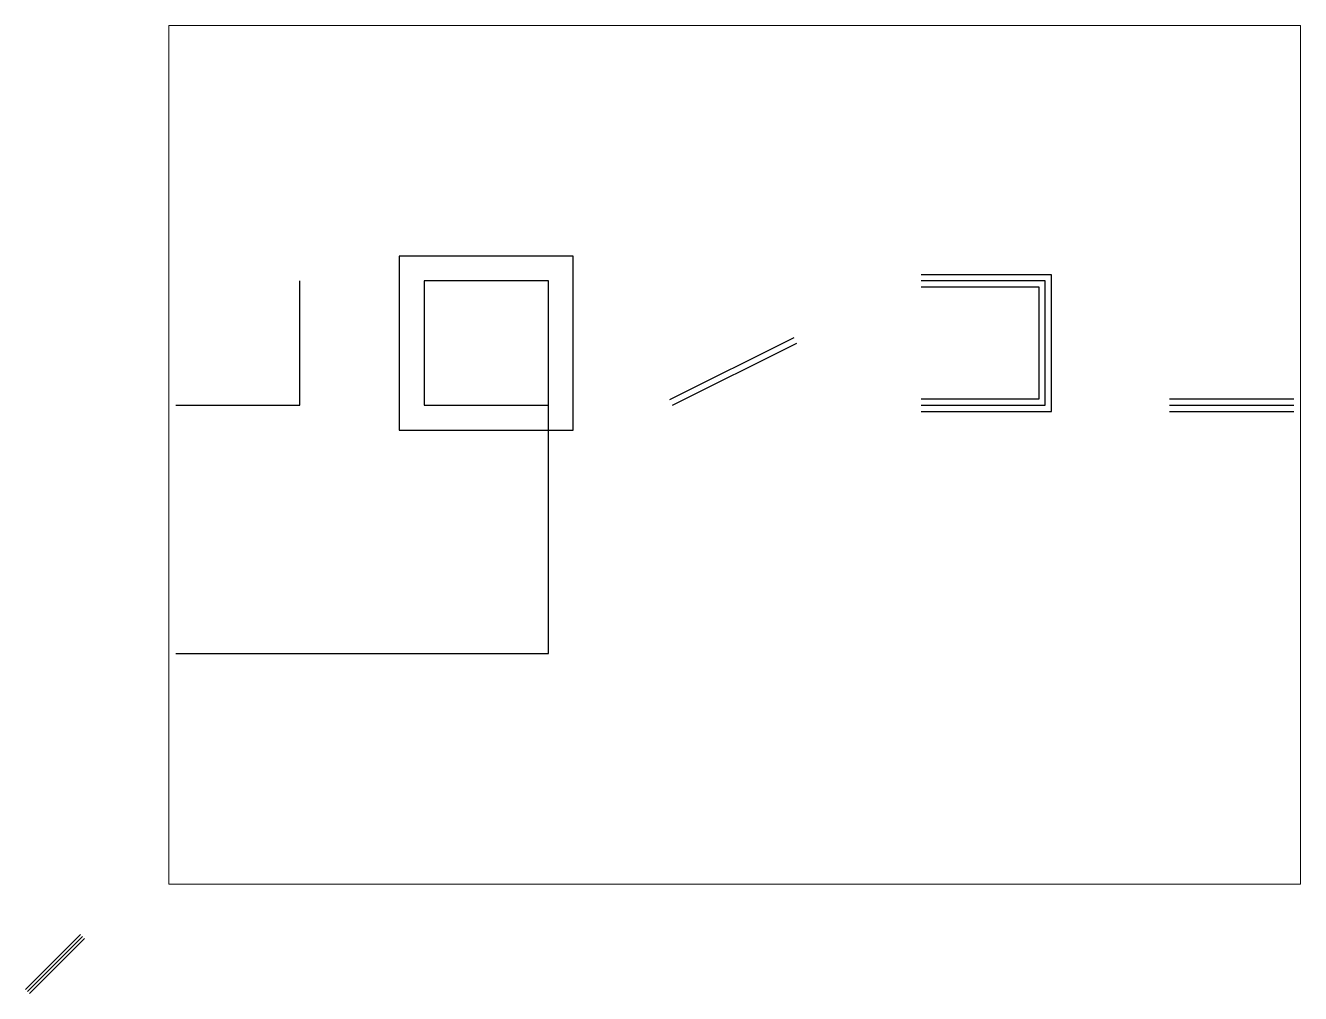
# Paper-space layout 'Layout1' of a CAD drawing. Header units: millimetres. Extents: x 0 to 231, y 0 to 176.
# The model-space entities are those that its viewports show. They can reach past a viewport. Long polylines and large blocks are cut down to what shows.
import ezdxf

# ---------------------------------------------------------------- set-up
doc = ezdxf.new("R2010")
doc.units = ezdxf.units.MM
doc.layers.add('walls', color=3, linetype='Continuous')

msp = doc.modelspace()

# ---------------------------------------------------------------- linework, layer by layer
for p, q in [((32, 12), (18, 12)), ((18, 12), (18, -2)), ((32, -2), (32, 12)), ((10, 0), (10, 10)), ((30, 10), (20, 10)), ((20, 10), (20, 0)), ((30, -20), (30, 10)), ((30, 0), (30, 10)), ((70, 10), (60, 10)), ((70, 0), (70, 10)), ((39.78, 0.45), (49.78, 5.45)), ((40, 0), (50, 5)), ((0, 0), (10, 0)), ((20, 0), (30, 0)), ((60, 0), (70, 0)), ((18, -2), (32, -2)), ((0, -20), (30, -20))]:
    msp.add_line(p, q)
at = {"color": 5}
for p, q in [((70.5, 10.5), (60, 10.5)), ((70.5, -0.5), (70.5, 10.5)), ((60, -0.5), (70.5, -0.5))]:
    msp.add_line(p, q, dxfattribs=at)
at = {"color": 1}
for p, q in [((69.5, 9.5), (60, 9.5)), ((69.5, 0.5), (69.5, 9.5)), ((60, 0.5), (69.5, 0.5))]:
    msp.add_line(p, q, dxfattribs=at)
at = {"layer": 'walls', "color": 1}
for p, q in [((0, 0, 0.5), (10, 0, 0.5)), ((80, 0.5), (90, 0.5))]:
    msp.add_line(p, q, dxfattribs=at)
at = {"layer": 'walls'}
for p, q in [((0, 0), (10, 0)), ((80, 0), (90, 0))]:
    msp.add_line(p, q, dxfattribs=at)
at = {"layer": 'walls', "color": 5}
for p, q in [((0, 0, -0.5), (10, 0, -0.5)), ((80, -0.5), (90, -0.5))]:
    msp.add_line(p, q, dxfattribs=at)

psp = doc.layouts.get("Layout1")

# ---------------------------------------------------------------- linework, layer by layer
at = {"layer": 'walls', "color": 1}
psp.add_line((-0.35, 0.35), (9.65, 10.35), dxfattribs=at)
at = {"layer": 'walls'}
psp.add_line((0, 0), (10, 10), dxfattribs=at)
at = {"layer": 'walls', "color": 5}
psp.add_line((0.35, -0.35), (10.35, 9.65), dxfattribs=at)

# ---------------------------------------------------------------- viewports
at = {"layer": 'walls'}
psp.add_viewport(center=(128.5, 97.5), size=(205.6, 156), view_center_point=(45, -4), view_height=69.1207, dxfattribs=at)

doc.saveas('drawing.dxf')
